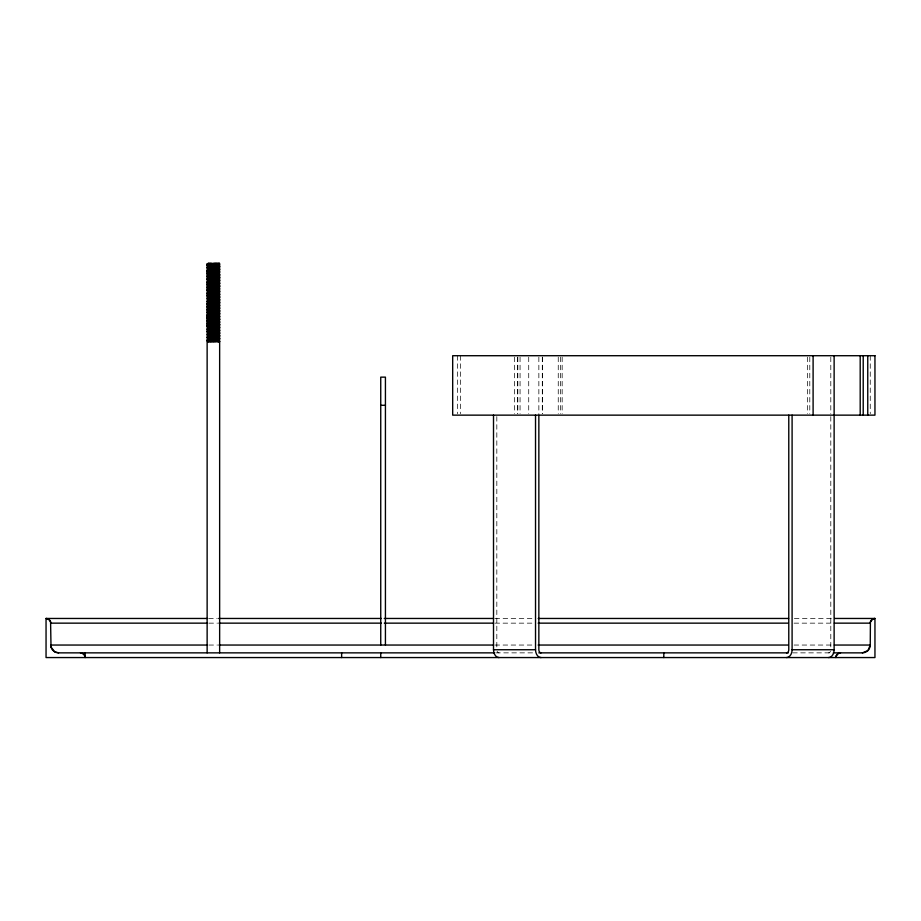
<?xml version="1.0" encoding="UTF-8"?>
<svg xmlns="http://www.w3.org/2000/svg" width="921" height="921" viewBox="0 0 921 921"><rect width="100%" height="100%" fill="white"/><g stroke="black" fill="none" stroke-linecap="round" stroke-linejoin="round"><path stroke-width="0.69" stroke-dasharray="4.61 3.45" d="M208.664 618.463L217.298 618.463M495.038 618.463L533.892 618.463M794.363 618.463L831.778 618.463M208.894 623.149L217.517 623.149M495.003 623.149L533.823 623.149M794.063 623.149L832.872 623.149M208.894 645.045L217.517 645.045M495.003 645.045L533.823 645.045M794.063 645.045L832.872 645.045M495.705 652.862L534.721 652.862M792.647 652.862L830.8 652.862M870.253 355.713L870.253 413.725M830.8 357.129L830.8 413.725M830.8 416.58L830.8 648.303M809.789 357.129L809.789 413.725M807.579 357.129L807.579 413.725M562.155 357.129L562.155 413.725M560.59 357.129L560.59 413.725M558.253 357.129L558.253 413.725M542.515 357.129L542.515 413.725M542.296 357.129L542.296 413.725M538.854 357.129L538.854 413.725M528.723 357.129L528.723 413.725M520.054 357.129L520.054 413.725M517.832 357.129L517.832 413.725M517.487 357.129L517.487 413.725M514.517 357.129L514.517 413.725M496.822 416.58L496.822 648.303M460.5 355.713L460.5 413.725M457.369 355.713L457.369 413.725M499.032 652.862A3.131 2.21 -90 0 1 497.121 651.308M830.512 651.308A3.131 2.21 -90 0 1 828.589 652.862"/><path stroke-width="1.38" d="M208.71 341.633L207.133 340.666L208.975 340.782L209.551 341.633L219.647 341.438L219.647 652.862M218.738 341.633C219.233 341.668 219.451 339.895 218.622 339.377M214.881 263.441L214.789 264.028M211.911 341.633L211.772 263.74L219.44 263.441L218.622 264.339L219.44 265.018M210.61 263.441L210.61 341.633M217.817 263.556C217.321 289.252 217.321 315.673 217.817 341.633M207.973 264.085L208.71 263.59M207.973 265.639L208.71 264.661M207.973 275.022L208.71 274.539L207.133 274.976L208.71 275.713L207.973 273.549M207.973 276.588L208.71 276.104L207.133 276.542L208.71 277.279L207.973 275.114M207.973 272.098L208.71 270.912L207.133 270.279L207.985 269.795L218.807 269.013L219.647 269.496L218.081 270.233L218.807 271.119M207.973 278.154L208.71 277.566L207.973 276.68M207.973 271.994L208.71 272.581L207.133 271.845L219.647 271.062L218.807 271.211C218.634 275.183 219.751 268.725 218.622 267.435M208.71 278.729L207.973 279.915M207.973 284.612L208.71 283.818L207.973 283.046L208.71 280.295M207.973 282.851L208.71 282.356L207.133 282.793L208.71 283.53L207.973 282.943M207.973 284.416L208.71 283.921L207.133 284.359L208.71 285.096L207.973 284.497M207.973 287.536L208.71 286.558M207.973 289.102L208.71 288.618L207.133 289.056L208.71 289.793L207.973 289.298L208.71 288.123M207.973 279.811L208.71 280.398L207.985 280.352L219.647 278.89L207.133 279.662L208.71 280.79L207.973 281.481L208.71 281.964L207.985 281.918L218.807 281.135L219.647 280.64L218.807 279.961L207.985 280.744C205.015 284.244 217.494 280.801 218.807 281.527L219.647 282.01L218.081 282.747L218.807 283.633M208.975 283.104L207.133 282.989L219.647 282.206L207.985 283.484L219.647 283.576L218.807 283.726C216.17 284.704 221.454 286.063 218.807 284.647L207.133 285.924L208.71 286.661L207.973 286.063M207.973 289.194L208.71 289.678L207.973 290.668L208.71 291.243L207.973 292.233L208.71 294.766L207.973 295.549L208.71 296.044L207.985 295.986L207.133 295.503L207.985 294.812L218.807 294.041L219.647 294.524L218.807 295.204C217.494 296.309 205.015 294.271 207.985 297.552L208.71 297.61L207.973 297.115L208.71 295.94L207.973 295.445M219.44 285.13C217.886 286.27 219.992 288.377 218.807 288.411C216.239 287.364 221.351 285.821 218.807 287.387L207.985 288.169L207.133 287.49L219.647 286.707L207.133 287.49L208.975 287.605M207.973 296.919L218.807 295.595L219.647 296.09L218.807 296.769C217.632 297.644 204.485 296.125 208.169 299.129M207.973 298.485L218.807 297.161L219.647 297.656L218.807 298.335C217.494 299.44 205.015 297.402 207.985 300.683L208.71 300.73L207.973 299.947M207.973 300.05L208.71 299.452L207.973 298.577M208.71 294.478L207.133 293.741L218.807 292.475L219.647 292.959L218.081 293.695L218.807 294.582M207.973 301.616L208.71 300.626M208.975 295.618L207.133 295.503L219.647 294.72L218.081 295.261L218.807 296.136M208.975 297.184L207.133 297.069L219.647 296.286L218.081 296.827L219.647 297.851L207.133 298.634L208.975 298.749M208.71 302.192L207.973 303.182L208.71 305.714L207.973 306.302L208.71 307.28L207.973 308.063M208.71 304.252L207.973 304.747L208.71 305.323L207.133 304.886L218.807 303.423L219.647 303.907L218.807 304.598C217.494 305.691 205.015 303.654 207.985 306.935L208.71 306.992M207.973 310.999L208.71 310.515L207.133 310.941L208.71 311.678L207.973 309.525M207.973 312.564L208.71 312.069L207.133 312.507L208.71 313.244L207.973 311.091M208.71 305.818L207.985 305.76L218.807 304.989L219.647 305.473L218.081 306.209L218.807 307.084M208.71 313.14L207.973 315.696C209.378 317.043 207.317 318.332 208.71 319.506L207.133 318.77L218.807 317.492L219.647 317.987L218.807 318.666C217.494 319.771 205.015 317.733 207.985 321.015L208.71 321.072L207.973 320.473M207.973 307.959L208.71 308.558L207.133 307.821L219.647 307.038L218.807 307.177C216.17 308.167 221.454 309.525 218.807 308.109L207.133 309.583L208.71 310.124L207.973 309.629L208.71 308.454M207.973 318.816L208.71 318.332L207.133 317.204L207.985 316.709L218.807 315.926L219.647 316.617L207.985 317.883L208.71 317.941L207.973 317.342L208.71 316.766L207.133 315.834L207.985 315.155L219.647 314.855L207.985 316.317L208.71 316.375M207.973 321.947L208.71 320.957M207.973 323.513L208.71 322.523M207.973 325.078L208.71 324.583L207.133 325.021L208.71 325.758L207.973 325.274L208.71 324.088M208.975 319.08L207.133 318.965L219.647 318.182L218.081 318.724L218.807 319.599M218.622 318.654L219.647 319.552L218.807 319.691C216.17 320.681 221.454 322.039 218.807 320.623L207.133 321.89L208.71 322.626L207.973 322.039M207.973 325.171L208.71 325.654L207.973 326.633L208.71 327.22L207.973 328.198L208.71 330.731L207.973 331.525L208.71 332.009L207.985 331.963L207.133 331.468L207.985 330.789L218.807 330.006L219.647 330.501L218.807 331.18C217.494 332.285 205.015 330.248 207.985 333.529L208.71 333.575L207.973 333.091L208.71 331.905L207.973 331.422M207.973 332.895L218.807 331.572L219.647 332.055L218.807 332.746C217.494 333.839 205.015 331.813 207.985 335.094L208.71 335.14L207.973 334.553L208.71 333.471L207.973 332.988M207.973 334.461L218.807 333.137L219.647 333.621L218.807 334.311C217.494 335.405 205.015 333.379 207.985 336.649L208.71 336.706L207.973 335.912M207.973 336.027L208.71 335.037M208.169 332.366C207.732 331.019 207.271 330.19 207.985 329.223L218.807 328.44L219.647 328.935L218.081 329.672L218.807 330.547M207.973 337.581L208.71 336.602M208.975 331.583L207.133 331.468L219.647 330.697L218.081 331.238L219.647 332.251L207.133 333.034L208.975 333.149M208.169 263.556L207.352 264.235L208.169 264.73M207.352 265.605L208.169 264.695M207.352 267.171L208.169 266.653L207.352 265.582M218.622 263.913L219.417 263.441M219.44 264.995C217.471 265.824 220.533 266.48 218.622 267.458M208.169 272.904C207.409 273.698 207.409 274.919 208.169 275.667M207.352 278.119L208.169 277.209M219.44 275.943L218.622 276.45L219.44 277.532M219.44 277.509L218.622 278.407M208.169 285.418C207.409 286.212 207.409 287.421 208.169 288.181M218.622 279.972L219.44 279.063L218.622 278.384M207.352 290.633C209.309 289.804 206.246 289.148 208.169 288.158M219.44 288.446C217.471 289.275 220.533 289.931 218.622 290.921M208.169 296.366L207.352 296.884L208.169 297.955M208.169 297.932C207.409 298.715 207.398 299.935 208.169 300.695M207.352 301.57L208.169 300.672M219.44 296.101C218.047 294.444 220.015 292.487 218.622 290.898M207.352 303.136L208.169 302.629L207.352 301.547M207.352 303.113C208.088 304.333 208.1 305.265 207.352 306.463M219.44 300.96L218.622 301.869M208.169 308.88C207.409 309.663 207.409 310.884 208.169 311.643M207.352 314.084C209.309 313.255 206.246 312.599 208.169 311.62M219.44 311.931L218.622 309.295L219.44 308.593M219.44 311.908L218.622 312.426L219.44 313.497M208.169 319.829L207.352 320.543L208.169 321.417M219.44 313.474L218.622 314.383M208.169 321.394L207.352 321.913L208.169 322.592M207.352 325.032L208.169 324.134M218.622 318.678C219.336 317.388 219.336 315.627 218.622 314.349M207.352 326.598L208.169 326.08L207.352 325.009M219.44 324.422C217.471 325.251 220.533 325.907 218.622 326.897M208.169 332.343C207.409 333.126 207.409 334.346 208.169 335.106M208.169 335.071C206.269 336.084 209.286 336.741 207.352 337.547M219.44 335.371L218.622 335.889L219.44 336.959M219.44 336.936L218.622 337.834M207.973 265.536L208.71 266.33L207.985 266.273C205.015 262.992 217.494 265.029 218.807 263.924L219.647 263.441L207.985 263.441L207.133 264.223L208.71 264.764L207.973 263.97M208.71 266.227L207.973 267.401L208.71 267.896L207.985 267.838C205.015 264.557 217.494 266.595 218.807 265.49L219.647 265.006L218.807 264.315L207.985 265.098L208.71 265.156M208.71 269.841L207.985 269.404L219.647 267.942L207.985 268.23L208.71 268.287L207.973 268.667L208.71 269.45L207.985 269.404C205.015 266.123 217.494 268.161 218.807 267.055L219.647 266.572L218.807 265.881L207.985 266.664L208.71 266.722L207.973 267.205L208.71 269.738L207.973 270.337L208.71 271.016M208.71 271.407L207.985 270.97L219.647 269.692L207.133 270.475L208.975 270.59M208.975 273.721L207.133 273.606L219.647 272.823L207.133 273.41L218.807 272.144L219.647 271.258L207.133 272.04L208.975 272.156M207.352 283C209.355 277.739 203.034 275.506 218.807 276.438L219.647 275.955L218.807 275.264L207.985 276.047L219.647 274.389L218.807 273.71L207.985 274.481L208.71 272.478M208.71 279.236L207.985 278.787L219.647 277.325L207.985 277.612L208.71 277.67M208.71 285.487L207.985 285.038L219.647 283.772L207.133 284.554L208.975 284.67M208.71 287.053L207.985 286.604L219.647 285.337L207.133 286.12L208.975 286.235M208.71 292.913L207.985 292.866C205.015 289.585 217.494 291.623 218.807 290.518L219.647 290.023L218.807 289.344L207.985 290.127L208.71 290.173L207.973 290.564L208.71 291.347L207.985 291.301C205.015 288.02 217.494 290.057 218.807 288.952L219.647 288.469L207.133 289.252L208.975 289.355M208.71 293.304L207.985 292.866L219.647 291.393L207.985 291.692L208.71 291.738M208.71 294.87L207.985 294.432L219.647 293.154L207.133 293.937L208.975 294.052M207.973 301.512L208.71 302.295L207.985 302.249C205.015 298.968 217.494 301.006 218.807 299.901L219.647 299.417L218.807 298.726L207.985 299.509L208.71 299.567M208.169 304.218L219.647 302.341L207.985 302.641L208.71 302.687L207.973 303.078L208.71 303.861L207.985 303.815C205.015 300.534 217.494 302.56 218.807 301.466L219.647 300.971L218.807 300.292L207.985 301.075L208.71 301.121M208.71 307.384L207.985 306.935L219.647 305.668L207.133 306.451L208.975 306.566M208.71 308.949L207.985 308.5L219.647 307.234L207.133 308.017L208.975 308.132M207.352 317.411C207.72 312.472 207.835 312.161 218.807 312.415L219.647 311.92L218.807 311.24L207.985 311.632L218.807 310.849L219.647 310.354L218.807 309.675L207.985 310.066L219.647 308.8L207.133 309.583L208.975 309.698M208.71 315.201L207.985 314.763L219.647 313.29L207.985 313.589L208.71 313.635M208.71 321.452L207.985 321.015L219.647 319.748L207.133 320.531L208.975 320.635M207.973 323.409L208.71 324.192L207.985 324.146C205.015 320.865 217.494 322.903 218.807 321.797L219.647 321.302L207.133 322.085L208.975 322.2M208.71 328.889L207.985 328.832C205.015 325.55 217.494 327.588 218.807 326.483L219.647 325.999L218.807 325.32L207.985 326.092L208.71 326.149L207.973 326.529L208.71 327.323L207.985 327.266C205.015 323.985 217.494 326.022 218.807 324.929L219.647 324.434L218.807 323.755L207.985 324.146L218.807 323.363L219.647 322.868L218.807 322.189L207.985 322.972L208.71 323.018M208.71 329.281L207.985 328.832L219.647 327.369L207.985 327.657L208.71 327.715M208.71 330.846L207.985 330.397L219.647 329.131L207.133 329.914L208.975 330.029M207.973 337.477L208.71 338.272L207.985 338.214C205.015 334.933 217.494 336.971 218.807 335.877L219.647 335.382L218.807 334.703L208.169 335.497M207.985 341.633L219.647 339.884L207.133 340.666L208.71 340.229L207.973 340.712L208.71 341.288C206.626 341.035 210.057 339.492 207.985 339.78C205.015 336.499 217.494 338.537 218.807 337.431L219.647 336.948L218.807 336.257L207.985 337.04L208.71 337.098M218.807 341.495L218.081 340.62L219.647 339.884L218.807 339.389L207.985 340.171L218.807 338.997L219.647 338.514L218.807 337.823L207.985 338.606L208.71 338.168M833.355 652.862L862.436 652.862L867.973 650.571L870.253 645.045L870.414 621.94L872.601 619.085L874.95 618.463L874.95 657.559L46.05 657.559L46.05 618.463L207.225 618.463M209.332 263.441L207.985 263.544L211.991 263.441M218.807 263.498L207.133 264.223L208.975 264.339M219.647 341.633L207.133 341.633L207.133 652.862M380.741 405.298L385.427 405.298M218.738 618.463L381.352 618.463M384.23 618.463L493.598 618.463M538.209 618.463L788.606 618.463M834.656 618.463L874.95 618.463A4.697 4.697 0 0 0 870.253 623.149L834.311 623.149M207.455 623.149L50.747 623.149A4.697 4.697 0 0 0 46.05 618.463L49.366 619.833L50.586 621.94L51.012 647.072L54.65 651.815L58.564 652.862L494.289 652.862M218.956 623.149L381.421 623.149M384.299 623.149L493.564 623.149M538.14 623.149L788.307 623.149M207.455 645.045L50.747 645.045A7.817 7.817 0 0 0 58.564 652.862M218.956 645.045L493.564 645.045M538.14 645.045L788.307 645.045M834.311 645.045L870.253 645.045A7.817 7.817 0 0 1 862.436 652.862M493.506 415.141L493.506 649.742L535.527 649.742A7.817 5.526 -90 0 0 541.064 657.559M786.569 657.559A7.817 5.526 -90 0 0 792.095 649.742L834.127 649.742L834.127 355.713M538.808 652.862L788.341 652.862M208.975 264.143L207.133 264.028L216.527 263.441L216.101 341.15L219.647 341.438L218.807 341.633M208.975 267.24L209.574 266.157L207.133 265.593L219.647 264.811L218.081 265.547L219.647 266.376L207.133 267.159L208.975 267.274C209.47 291.681 209.47 316.214 208.975 340.747M208.975 265.904L207.133 265.789L219.647 265.006L218.081 263.982M218.807 266.514L219.647 266.572L207.133 267.355L208.975 267.47M218.807 266.319L218.081 267.504L219.647 267.942L207.133 268.725L208.975 268.828M218.807 268.08L219.647 268.138L207.133 268.909L208.975 269.024M208.975 270.394L207.133 270.279L219.647 269.496L218.807 269.749M208.975 271.96L207.133 271.845L219.647 271.062L218.807 271.315M208.975 273.525L207.133 273.41L219.647 272.628L218.081 273.364L219.647 274.389L207.133 275.172L208.975 275.287M208.975 275.091L207.133 274.976L219.647 274.193L218.081 274.93L219.647 275.955L207.133 276.737L208.975 276.853M208.975 276.657L207.133 276.542L219.647 275.759L218.081 276.496L219.647 277.325L207.133 278.107L208.975 278.223M218.807 277.463L219.647 277.52L207.133 278.303L208.975 278.418M218.807 277.267L218.081 278.453L219.647 278.89L207.133 279.662L208.975 279.777M218.807 279.028L219.647 279.086L207.133 279.857L208.975 279.972M218.807 280.594L219.647 280.64L207.133 281.423L208.975 281.538M208.975 281.342L207.133 281.227L219.647 280.445L218.081 281.181L218.807 282.068M208.975 282.908L207.133 282.793L219.647 282.01L218.807 282.263M208.975 284.474L207.133 284.359L219.647 283.576L218.807 283.829M208.975 286.04L207.133 285.924L219.647 285.142L218.081 285.878L219.647 286.903L207.133 287.686L208.975 287.801M208.975 289.159L207.133 289.056L219.647 288.273L218.081 289.01L219.647 289.827L207.133 290.61L208.975 290.725M218.807 289.977L219.647 290.023L207.133 290.806L208.975 290.921M218.807 289.781L218.081 290.955L219.647 291.393L207.133 292.176L208.975 292.291M218.807 291.543L219.647 291.589L207.133 292.371L208.975 292.487M208.975 293.857L207.133 293.741L219.647 292.959L218.807 293.212M208.975 295.422L207.133 295.307L219.647 294.524L218.807 294.778M208.975 296.988L207.133 296.873L219.647 296.09L218.807 296.332M208.975 298.554L207.133 298.439L219.647 297.656L218.081 298.392L219.647 299.417L207.133 300.188L208.975 300.304M208.975 300.108L207.133 299.993L219.647 299.221L218.081 299.958L219.647 300.776L207.133 301.558L208.975 301.674M218.807 300.925L219.647 300.971L207.133 301.754L208.975 301.869M218.807 300.73L218.081 301.904L219.647 302.341L207.133 303.124L208.975 303.239M218.807 302.491L219.647 302.537L207.133 303.32L208.975 303.435M218.807 304.057L219.647 304.103L207.133 304.886L208.975 305.001M208.975 304.805L207.133 304.69L219.647 303.907L218.081 304.644L218.807 305.53M208.975 306.371L207.133 306.256L219.647 305.473L218.807 305.714M208.975 307.936L207.133 307.821L219.647 307.038L218.807 307.28M208.975 309.502L207.133 309.387L219.647 308.604L218.081 309.341L219.647 310.354L207.133 311.137L208.975 311.252M208.975 311.056L207.133 310.941L219.647 310.17L218.081 310.895L219.647 311.92L207.133 312.703L208.975 312.818M218.622 310.838L218.081 311.183L219.647 311.724L207.133 312.507L208.975 312.622M218.807 311.678L218.081 312.852L219.647 313.29L207.133 314.073L208.975 314.188M218.807 313.439L219.647 313.485L207.133 314.268L208.975 314.383M218.807 313.244L218.081 314.418L219.647 314.855L207.133 315.638L208.975 315.753M218.807 314.994L219.647 315.051L207.133 315.834L208.975 315.949M218.807 316.559L219.647 316.617L207.133 317.4L208.975 317.515M208.975 317.319L207.133 317.204L219.647 316.421L218.081 317.158L218.807 318.033M208.975 318.885L207.133 318.77L219.647 317.987L218.807 318.229M208.975 320.439L207.133 320.335L219.647 319.552L218.807 319.794M208.975 322.005L207.133 321.89L219.647 321.107L218.081 321.843L219.647 322.868L207.133 323.651L208.975 323.766M208.975 323.57L207.133 323.455L219.647 322.672L218.081 323.409L219.647 324.238L207.133 325.021L208.975 325.136M218.807 324.388L219.647 324.434L207.133 325.217L208.975 325.332M218.807 324.192L218.081 325.366L219.647 325.804L207.133 326.587L208.975 326.702M218.807 325.942L219.647 325.999L207.133 326.782L208.975 326.897M218.807 325.746L218.081 326.932L219.647 327.369L207.133 328.152L208.975 328.267M218.807 327.508L219.647 327.565L207.133 328.348L208.975 328.463M208.975 329.833L207.133 329.718L219.647 328.935L218.807 329.177M208.975 331.387L207.133 331.272L219.647 330.501L218.807 330.743M208.975 332.953L207.133 332.838L219.647 332.055L218.081 332.792L219.647 333.816L207.133 334.599L208.975 334.714M208.975 334.519L207.133 334.404L219.647 333.621L218.081 334.358L219.647 335.382L207.133 336.165L208.975 336.28M208.975 336.084L207.133 335.969L219.647 335.186L218.081 335.923L219.647 336.752L207.133 337.535L208.975 337.65M218.807 336.89L219.647 336.948L207.133 337.731L208.975 337.846M218.807 336.695L218.081 337.88L219.647 338.318L207.133 339.101L208.975 339.216M218.807 338.456L219.647 338.514L207.133 339.296L208.975 339.412M218.807 340.022L219.647 340.079L207.133 340.862L208.975 340.966M218.081 271.695L218.807 271.753L207.985 272.535L208.71 272.973M218.622 279.558L218.081 279.903L218.807 280.502M218.081 287.34C223.158 288.25 203.633 288.676 208.71 288.227L207.973 287.433M218.622 295.192L218.081 295.549M218.081 302.974C220.441 303.573 217.886 305.818 219.44 307.05M218.081 318.62L218.807 319.057L208.169 319.852L207.352 318.954M218.622 272.132L219.44 272.639M207.352 270.463L208.169 270.981L207.352 272.052M207.352 272.029L208.169 272.938M218.622 279.949C220.177 281.032 217.874 282.471 219.44 283.587M208.169 277.233L207.352 276.726L208.169 275.644M219.44 285.153L218.622 284.278L219.44 283.564M208.169 278.798L207.352 278.084M218.622 287.766L219.44 288.48M207.352 282.977C209.309 283.806 206.246 284.462 208.169 285.452M207.352 293.926L208.169 294.444L207.352 295.514M218.622 301.846L219.44 302.549L218.622 303.435M207.352 295.491L208.169 296.389M219.44 308.616L218.622 307.729L219.44 307.027M207.352 306.44C209.309 307.269 206.246 307.925 208.169 308.903M218.622 319.046L219.44 319.564M208.169 314.74L207.352 314.061M207.352 317.388L208.169 317.895L207.352 318.977M218.622 326.863C220.004 328.475 218.047 330.432 219.44 332.078M208.169 324.157L207.352 323.639L208.169 322.569M207.352 329.891L208.169 330.409M218.622 337.811L219.44 338.525L218.622 339.4M218.807 269.554L218.081 269.07L218.807 267.884M208.71 278.844L207.973 278.05M218.807 293.016L218.081 292.13L218.807 291.347M218.807 303.965L218.081 303.47L218.807 302.295M207.973 297.011L208.71 297.506L207.973 298.68M218.807 316.467L218.081 315.984L218.807 314.809M207.973 318.908L208.71 319.794L207.973 320.577M218.807 328.981L218.081 328.498L218.807 327.312M218.807 339.93L218.081 339.446L218.807 338.26M84.525 655.211L82.798 653.496L80.461 652.862A4.697 4.697 0 0 1 85.146 657.559L85.146 652.862M214.973 263.441L214.973 341.633M209.574 263.648L208.975 265.674M867.755 355.713L867.755 415.141M863.219 355.713L863.219 415.141M860.202 355.713L860.202 415.141M813.105 355.713L813.105 415.141M792.095 415.141L792.095 649.742M788.779 415.141L788.779 649.742A3.131 2.21 -90 0 1 786.569 652.862M663.811 652.862L663.811 657.559M538.854 415.141L538.854 649.742A3.131 2.21 -90 0 0 541.064 652.862M535.527 415.141L535.527 649.742M385.427 645.045L385.427 377.138L380.741 377.138L380.741 645.045M380.741 652.862L380.741 657.559M341.633 652.862L341.633 657.559M219.44 272.616C218.703 273.836 218.691 274.769 219.44 275.966M219.44 296.078C218.726 297.817 218.726 299.267 219.44 300.994M219.44 319.529C218.726 321.279 218.726 322.73 219.44 324.445M219.44 332.044C218.703 333.264 218.691 334.196 219.44 335.394M218.807 278.833L218.081 280.007M213.396 263.441L213.396 341.633M208.71 284.992L207.973 286.166M208.169 341.633C206.684 340.16 208.837 338.986 207.352 337.523M207.352 267.148C208.088 268.356 208.1 269.289 207.352 270.486M207.352 290.599C208.088 291.819 208.1 292.751 207.352 293.949M207.352 326.575C208.088 327.784 208.1 328.716 207.352 329.925M499.032 657.559A7.817 5.526 -90 0 1 493.506 649.742M834.127 649.742A7.817 5.526 -90 0 1 828.589 657.559M836.015 656.351L835.854 657.559A4.697 4.697 0 0 1 840.539 652.862L838.202 653.496L836.015 656.351M208.71 338.56L207.973 339.342L208.71 339.837L207.973 339.239L208.71 338.663M874.95 355.713L452.683 355.713L452.683 415.141L874.95 415.141L874.95 355.713"/></g></svg>
